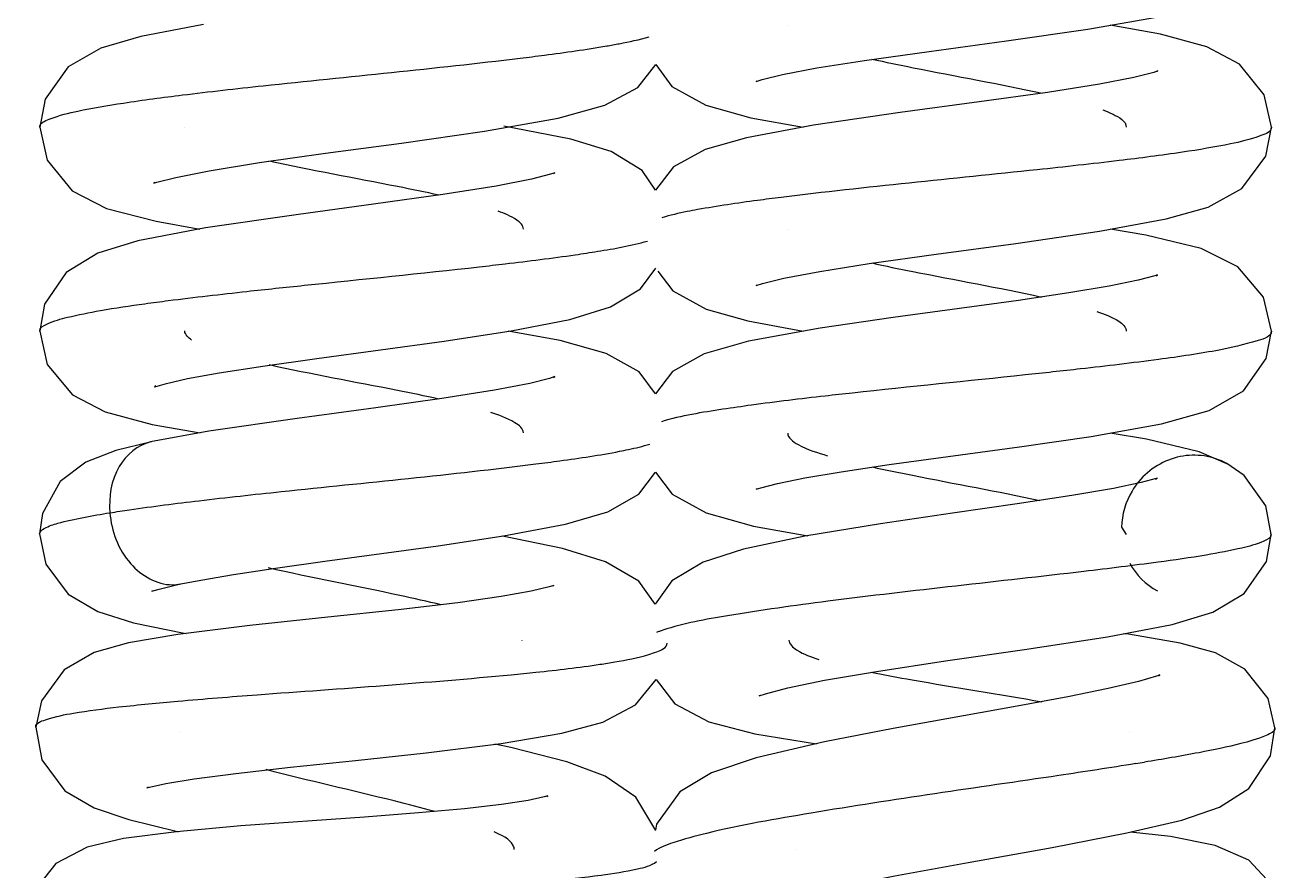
# Model space of a CAD drawing. Header units: millimetres. Extents: x 7426 to 8300, y 123 to 421.
# Drawn here: x 8195.553 to 8198.157, y 348.812 to 350.559 of the extents above; entities that cross this region are included whole.
import ezdxf

# ---------------------------------------------------------------- set-up
doc = ezdxf.new("R2010")
doc.units = ezdxf.units.MM
doc.layers.add('20_ALL_FEATURES', color=7, linetype='Continuous')

msp = doc.modelspace()

# ---------------------------------------------------------------- linework, layer by layer
at = {"layer": '20_ALL_FEATURES', "color": 7, "linetype": 'Continuous'}
for p, q in [((8197.7498, 350.5506), (8197.9032, 350.5779)), ((8197.1295, 350.5586), (8197.1295, 350.5585)), ((8197.9001, 350.5403), (8197.7959, 350.5588)), ((8197.1187, 350.457), (8197.1896, 350.4705)), ((8197.845, 350.4511), (8197.7739, 350.4372)), ((8196.5028, 350.3398), (8196.6553, 350.367)), ((8195.5834, 350.3481), (8195.5834, 350.3481)), ((8195.8834, 350.3481), (8195.8834, 350.3481)), ((8197.8293, 350.3481), (8197.8293, 350.348)), ((8198.1293, 350.3481), (8198.1293, 350.3481)), ((8195.8239, 350.1537), (8195.9147, 350.1377)), ((8196.5833, 350.1375), (8196.5833, 350.1376)), ((8197.1297, 350.1373), (8197.1297, 350.1372)), ((8197.8696, 350.1252), (8197.7965, 350.1373)), ((8197.1213, 350.0363), (8197.1956, 350.0503)), ((8197.7938, 350.0196), (8197.7106, 350.0056)), ((8197.7106, 350.0056), (8197.6063, 349.9903)), ((8195.5834, 349.927), (8195.5834, 349.9271)), ((8195.8833, 349.9271), (8195.8833, 349.9272)), ((8196.4193, 349.9063), (8196.5577, 349.9274)), ((8196.6589, 349.9073), (8196.5518, 349.9265)), ((8197.8293, 349.9269), (8197.8293, 349.9268)), ((8198.1292, 349.9269), (8198.1292, 349.9268)), ((8196.754, 349.8807), (8196.6589, 349.9073)), ((8195.8892, 349.8286), (8195.9543, 349.8405)), ((8198.0006, 349.7626), (8198.0716, 349.8031)), ((8197.9023, 349.7353), (8198.0006, 349.7626)), ((8195.8161, 349.734), (8195.915, 349.7166)), ((8197.7567, 349.7092), (8197.9023, 349.7353)), ((8195.9328, 349.7199), (8195.8125, 349.6978)), ((8196.5831, 349.7166), (8196.5831, 349.7167)), ((8197.1295, 349.7162), (8197.1295, 349.7161)), ((8197.8708, 349.7038), (8197.7962, 349.7162)), ((8195.8146, 349.6983), (8195.7408, 349.6803)), ((8197.24, 349.6363), (8197.3394, 349.6511)), ((8197.1646, 349.6236), (8197.24, 349.6363)), ((8197.8028, 349.6019), (8197.7164, 349.587)), ((8197.8193, 349.5219), (8197.829, 349.5065)), ((8196.4071, 349.4833), (8196.5418, 349.5035)), ((8196.6643, 349.4777), (8196.54, 349.5033)), ((8197.829, 349.5065), (8197.829, 349.5064)), ((8196.753, 349.4504), (8196.6643, 349.4777)), ((8195.9166, 349.4123), (8195.9841, 349.4239)), ((8195.8748, 349.4044), (8195.9166, 349.4123)), ((8195.8748, 349.4044), (8195.8754, 349.4045)), ((8196.5371, 349.3782), (8196.4477, 349.3656)), ((8196.0178, 349.3183), (8195.8688, 349.2998)), ((8197.7904, 349.2951), (8197.9242, 349.3208)), ((8196.5805, 349.2878), (8196.5805, 349.2879)), ((8197.1319, 349.2885), (8197.1319, 349.2885)), ((8197.1298, 349.1898), (8197.2052, 349.2053)), ((8197.7921, 349.1883), (8197.7082, 349.1713)), ((8195.5752, 349.1087), (8195.5752, 349.1087)), ((8196.9662, 349.1194), (8197.0615, 349.0945)), ((8197.3477, 349.1058), (8197.2057, 349.0781)), ((8198.1365, 349.1073), (8198.1366, 349.1073)), ((8195.8749, 349.0974), (8195.8749, 349.0974)), ((8197.0615, 349.0945), (8197.1887, 349.0741)), ((8197.2057, 349.0781), (8197.0644, 349.0452)), ((8197.8367, 349.0969), (8197.8367, 349.0969)), ((8196.5571, 349.0664), (8196.5238, 349.0733)), ((8195.9025, 349.0016), (8195.9889, 349.013)), ((8196.5378, 348.9487), (8196.4615, 348.9399)), ((8196.5643, 348.8554), (8196.5644, 348.8555)), ((8197.1467, 348.856), (8197.1467, 348.8559))]:
    msp.add_line(p, q, dxfattribs=at)
for points in [[(8195.9222, 350.5604), (8195.7925, 350.5358), (8195.7095, 350.5116), (8195.6424, 350.473), (8195.5944, 350.4063), (8195.5834, 350.3481)], [(8197.1896, 350.4705), (8197.288, 350.4861), (8197.4216, 350.5049), (8197.5816, 350.5265), (8197.7498, 350.5506)], [(8198.1293, 350.3481), (8198.1144, 350.4153), (8198.0632, 350.4787), (8197.9955, 350.5144), (8197.9001, 350.5403)], [(8196.6553, 350.367), (8196.7518, 350.3934), (8196.8197, 350.4303), (8196.8566, 350.4778)], [(8196.8566, 350.4778), (8196.8903, 350.4323), (8196.9602, 350.3937)], [(8197.0658, 350.4432), (8197.0642, 350.4424), (8197.0765, 350.4465), (8197.1187, 350.457)], [(8197.8918, 350.4629), (8197.8943, 350.4643), (8197.8859, 350.4615), (8197.845, 350.4511)], [(8197.7739, 350.4372), (8197.6661, 350.4201), (8197.5253, 350.4004), (8197.3621, 350.3784), (8197.1826, 350.3522)], [(8196.9602, 350.3937), (8197.0535, 350.3677), (8197.1617, 350.3483)], [(8195.5834, 350.3481), (8195.5987, 350.2799), (8195.6507, 350.2165), (8195.7214, 350.1804), (8195.8239, 350.1537)], [(8195.9338, 350.2581), (8196.0378, 350.2749), (8196.1744, 350.2942), (8196.3314, 350.3153), (8196.5028, 350.3398)], [(8196.7645, 350.2978), (8196.6811, 350.3235), (8196.5425, 350.3502)], [(8197.1826, 350.3522), (8197.0444, 350.3265), (8196.9588, 350.302), (8196.8935, 350.2661), (8196.8559, 350.2183)], [(8197.7738, 350.1331), (8197.9117, 350.1586), (8197.9988, 350.1831), (8198.068, 350.2213), (8198.1176, 350.2881), (8198.1293, 350.3481)], [(8196.8559, 350.2183), (8196.8284, 350.2587), (8196.7645, 350.2978)], [(8195.8217, 350.2338), (8195.819, 350.2323), (8195.8255, 350.2344), (8195.8647, 350.2445), (8195.9338, 350.2581)], [(8196.6457, 350.2525), (8196.6479, 350.2537), (8196.6395, 350.2509), (8196.5999, 350.2407), (8196.5268, 350.2264)], [(8196.5268, 350.2264), (8196.4165, 350.209), (8196.2781, 350.1896), (8196.1133, 350.1674), (8195.9259, 350.1399)], [(8195.9259, 350.1399), (8195.7866, 350.1132), (8195.7039, 350.088), (8195.6382, 350.0482), (8195.5933, 349.9825), (8195.5834, 349.9271)], [(8197.1956, 350.0503), (8197.2979, 350.0664), (8197.4365, 350.0857), (8197.6011, 350.1079), (8197.7738, 350.1331)], [(8198.1292, 349.9269), (8198.1131, 349.9967), (8198.06, 350.0598), (8197.984, 350.0972), (8197.8696, 350.1252)], [(8196.763, 349.9767), (8196.8255, 350.014), (8196.8566, 350.0568)], [(8196.8613, 350.0505), (8196.8918, 350.0099), (8196.9608, 349.9722)], [(8197.8911, 350.0413), (8197.8938, 350.0428), (8197.8885, 350.0411), (8197.8541, 350.0319), (8197.7938, 350.0196)], [(8197.0659, 350.0219), (8197.0645, 350.0212), (8197.0772, 350.0255), (8197.1213, 350.0363)], [(8197.6063, 349.9903), (8197.3472, 349.9551), (8197.1964, 349.9332)], [(8196.5577, 349.9274), (8196.6794, 349.9511), (8196.763, 349.9767)], [(8196.9608, 349.9722), (8197.047, 349.948), (8197.1614, 349.9268)], [(8195.5834, 349.927), (8195.5991, 349.8581), (8195.651, 349.7954)], [(8197.1964, 349.9332), (8197.0484, 349.9062), (8196.9567, 349.88)], [(8198.0716, 349.8031), (8198.1186, 349.8699), (8198.1292, 349.9268)], [(8195.9543, 349.8405), (8196.0449, 349.8547), (8196.1559, 349.8704), (8196.4193, 349.9063)], [(8196.8561, 349.7973), (8196.8224, 349.8427), (8196.754, 349.8807)], [(8196.9567, 349.88), (8196.8911, 349.8432), (8196.8561, 349.7973)], [(8196.6454, 349.8313), (8196.648, 349.8327), (8196.6374, 349.8291), (8196.5966, 349.8187), (8196.5233, 349.8046)], [(8195.8234, 349.8135), (8195.8204, 349.8118), (8195.8211, 349.8116), (8195.8455, 349.8187), (8195.8892, 349.8286)], [(8195.651, 349.7954), (8195.7189, 349.7602), (8195.8161, 349.734)], [(8196.5233, 349.8046), (8196.4146, 349.7875), (8196.2785, 349.7684), (8196.1154, 349.7464), (8195.9328, 349.7199)], [(8197.3394, 349.6511), (8197.6084, 349.6877), (8197.7567, 349.7092)], [(8198.0406, 349.6514), (8197.9798, 349.6773), (8197.8708, 349.7038)], [(8195.7408, 349.6803), (8195.679, 349.6563), (8195.6255, 349.6158), (8195.5891, 349.5502), (8195.5833, 349.5081)], [(8198.129, 349.5067), (8198.1176, 349.5655), (8198.0727, 349.6287), (8198.0368, 349.6535)], [(8196.5418, 349.5035), (8196.6704, 349.5278), (8196.7578, 349.5535), (8196.8218, 349.5899), (8196.8565, 349.6354)], [(8196.8565, 349.6354), (8196.8906, 349.5897), (8196.9607, 349.551)], [(8197.0663, 349.601), (8197.0644, 349.6001), (8197.0736, 349.6032), (8197.1085, 349.6122), (8197.1646, 349.6236)], [(8197.8899, 349.6209), (8197.8931, 349.6227), (8197.8908, 349.6223), (8197.86, 349.6138), (8197.8028, 349.6019)], [(8197.7164, 349.587), (8197.6039, 349.5698), (8197.4701, 349.5505), (8197.3214, 349.5286), (8197.1649, 349.5029)], [(8196.9607, 349.551), (8197.059, 349.5241), (8197.1714, 349.504)], [(8195.5833, 349.5081), (8195.5959, 349.4454), (8195.6425, 349.383), (8195.7036, 349.3472), (8195.7776, 349.3243), (8195.8818, 349.3028), (8195.8865, 349.302)], [(8197.1649, 349.5029), (8197.038, 349.4762), (8196.9547, 349.4497), (8196.8903, 349.4109), (8196.8554, 349.3625)], [(8197.9242, 349.3208), (8198.0079, 349.3458), (8198.073, 349.3847), (8198.1189, 349.4508), (8198.129, 349.5067)], [(8195.9841, 349.4239), (8196.0707, 349.4372), (8196.1729, 349.4515), (8196.4071, 349.4833)], [(8196.8554, 349.3625), (8196.822, 349.4098), (8196.753, 349.4504)], [(8195.8165, 349.3897), (8195.8155, 349.3892), (8195.8301, 349.3938), (8195.8635, 349.402), (8195.8754, 349.4045)], [(8196.6441, 349.4003), (8196.6462, 349.4013), (8196.6366, 349.3982), (8196.5993, 349.3893), (8196.5371, 349.3782)], [(8196.4477, 349.3656), (8196.3245, 349.351), (8196.1789, 349.3355), (8196.0178, 349.3183)], [(8195.8688, 349.2998), (8195.767, 349.2824), (8195.6961, 349.2625), (8195.6339, 349.2269), (8195.5869, 349.1629), (8195.5752, 349.1087)], [(8197.2052, 349.2053), (8197.3131, 349.2237), (8197.4558, 349.2453), (8197.6188, 349.2688), (8197.7904, 349.2951)], [(8198.1365, 349.1073), (8198.1224, 349.1674), (8198.0746, 349.2284), (8198.0137, 349.262), (8197.9406, 349.2822), (8197.8339, 349.3003), (8197.824, 349.3016)], [(8196.5373, 349.075), (8196.6626, 349.096), (8196.7476, 349.119), (8196.8146, 349.1544), (8196.8573, 349.2071)], [(8196.8573, 349.2071), (8196.8961, 349.1567), (8196.9662, 349.1194)], [(8197.8957, 349.2148), (8197.8984, 349.2163), (8197.8918, 349.214), (8197.8548, 349.2031), (8197.7921, 349.1883)], [(8197.0723, 349.1739), (8197.0706, 349.173), (8197.0836, 349.1776), (8197.1298, 349.1898)], [(8197.7082, 349.1713), (8197.604, 349.1519), (8197.3477, 349.1058)], [(8195.5752, 349.1087), (8195.5876, 349.0409), (8195.6356, 348.9769), (8195.6958, 348.9415), (8195.7676, 348.9174), (8195.8685, 348.8932), (8195.8703, 348.8928)], [(8197.8303, 348.8898), (8197.944, 348.9164), (8198.0219, 348.943), (8198.0829, 348.9818), (8198.1277, 349.0493), (8198.1366, 349.1073)], [(8195.9889, 349.013), (8196.1015, 349.0257), (8196.2359, 349.0398), (8196.382, 349.0556), (8196.5373, 349.075)], [(8196.752, 349.0072), (8196.6731, 349.0367), (8196.5571, 349.0664)], [(8197.0644, 349.0452), (8196.972, 349.0142), (8196.9064, 348.9747), (8196.8584, 348.9082), (8196.8564, 348.8959)], [(8195.8078, 348.9843), (8195.805, 348.9829), (8195.8105, 348.9845), (8195.8438, 348.9919), (8195.9025, 349.0016)], [(8196.8571, 348.8946), (8196.8155, 348.9635), (8196.752, 349.0072)], [(8196.6314, 348.9654), (8196.6334, 348.9663), (8196.626, 348.9642), (8196.5932, 348.9571), (8196.5378, 348.9487)], [(8196.4615, 348.9399), (8196.3666, 348.9313), (8196.2547, 348.9227), (8195.9992, 348.9043)], [(8195.9992, 348.9043), (8195.8663, 348.8925), (8195.7567, 348.8781), (8195.6816, 348.8602), (8195.6166, 348.8264), (8195.567, 348.7638), (8195.5534, 348.71)], [(8197.2351, 348.7777), (8197.3509, 348.8011), (8197.5026, 348.829), (8197.6761, 348.8601), (8197.8303, 348.8898)], [(8198.1569, 348.7084), (8198.1375, 348.7742), (8198.0825, 348.8334), (8198.0132, 348.864), (8197.9205, 348.8823), (8197.8378, 348.8915)]]:
    msp.add_lwpolyline(points, dxfattribs=at)
for centre, radius, start, end in [((8197.9733, 349.5175), 0.1539, 140.0346, 149.1797), ((8195.8574, 349.4918), 0.0891, 270.033, 281.2416), ((8196.5918, 356.8253), 7.8929, 279.16258, 279.29536)]:
    msp.add_arc(centre, radius, start, end, dxfattribs=at)
for points, knots in [([(8196.7553, 350.516), (8196.764, 350.5175), (8196.7935, 350.5229), (8196.8228, 350.529), (8196.8431, 350.5351)], [0, 0, 0, 0, 0.295435, 1, 1, 1, 1]), ([(8196.5762, 350.4908), (8196.5931, 350.4928), (8196.6529, 350.5003), (8196.7126, 350.5086), (8196.7553, 350.516)], [0, 0, 0, 0, 0.281599, 1, 1, 1, 1]), ([(8195.8785, 350.4147), (8195.934, 350.4215), (8196.1664, 350.4478), (8196.3995, 350.4692), (8196.5762, 350.4908)], [0, 0, 0, 0, 0.238838, 1, 1, 1, 1]), ([(8197.3032, 350.4889), (8197.3315, 350.4826), (8197.4488, 350.4585), (8197.5667, 350.4379), (8197.6552, 350.4182)], [0, 0, 0, 0, 0.24274, 1, 1, 1, 1]), ([(8195.5834, 350.3481), (8195.5834, 350.3567), (8195.6182, 350.3716), (8195.6708, 350.3841), (8195.7665, 350.4004), (8195.8377, 350.4096), (8195.8785, 350.4147)], [0, 0, 0, 0, 0.084379, 0.285479, 0.59755, 1, 1, 1, 1]), ([(8197.781, 350.3838), (8197.7881, 350.3811), (8197.8054, 350.3738), (8197.8292, 350.3609), (8197.8293, 350.3481)], [0, 0, 0, 0, 0.37193, 1, 1, 1, 1]), ([(8198.1293, 350.3481), (8198.1293, 350.3388), (8198.0913, 350.324), (8198.036, 350.3109), (8197.9339, 350.294), (8197.8581, 350.2844), (8197.8145, 350.2791)], [0, 0, 0, 0, 0.084885, 0.285349, 0.595293, 1, 1, 1, 1]), ([(8196.4087, 350.2076), (8196.3803, 350.2139), (8196.2632, 350.2379), (8196.1454, 350.2586), (8196.0571, 350.2782)], [0, 0, 0, 0, 0.243288, 1, 1, 1, 1]), ([(8197.8145, 350.2791), (8197.7582, 350.2724), (8197.5253, 350.2467), (8197.292, 350.225), (8197.1158, 350.203)], [0, 0, 0, 0, 0.242128, 1, 1, 1, 1]), ([(8197.1158, 350.203), (8197.0995, 350.201), (8197.0419, 350.1936), (8196.9843, 350.1853), (8196.9433, 350.1778)], [0, 0, 0, 0, 0.282824, 1, 1, 1, 1]), ([(8196.5833, 350.1376), (8196.5832, 350.1453), (8196.5637, 350.1627), (8196.5443, 350.1697), (8196.5308, 350.1747)], [0, 0, 0, 0, 0.346497, 1, 1, 1, 1]), ([(8196.9433, 350.1778), (8196.936, 350.1765), (8196.9113, 350.1718), (8196.8866, 350.1663), (8196.8696, 350.1611)], [0, 0, 0, 0, 0.294003, 1, 1, 1, 1]), ([(8196.6903, 350.0845), (8196.7058, 350.0868), (8196.7558, 350.0945), (8196.8058, 350.1033), (8196.8394, 350.1129)], [0, 0, 0, 0, 0.309616, 1, 1, 1, 1]), ([(8196.492, 350.0597), (8196.5099, 350.0617), (8196.5761, 350.0693), (8196.6422, 350.0775), (8196.6903, 350.0845)], [0, 0, 0, 0, 0.270533, 1, 1, 1, 1]), ([(8197.3032, 350.0676), (8197.3313, 350.0614), (8197.4481, 350.0374), (8197.5656, 350.0168), (8197.654, 349.9972)], [0, 0, 0, 0, 0.241526, 1, 1, 1, 1]), ([(8196.0118, 350.0089), (8196.0512, 350.0132), (8196.2113, 350.0301), (8196.3714, 350.0462), (8196.492, 350.0597)], [0, 0, 0, 0, 0.246285, 1, 1, 1, 1]), ([(8195.8008, 349.9834), (8195.8169, 349.9857), (8195.8871, 349.9949), (8195.9575, 350.0029), (8196.0118, 350.0089)], [0, 0, 0, 0, 0.22966, 1, 1, 1, 1]), ([(8195.5834, 349.9271), (8195.5834, 349.9339), (8195.6076, 349.9469), (8195.6472, 349.9574), (8195.7172, 349.9715), (8195.7701, 349.9792), (8195.8008, 349.9834)], [0, 0, 0, 0, 0.089263, 0.286397, 0.592741, 1, 1, 1, 1]), ([(8197.7682, 349.9671), (8197.7839, 349.9618), (8197.8062, 349.9547), (8197.8293, 349.9354), (8197.8293, 349.9269)], [0, 0, 0, 0, 0.662539, 1, 1, 1, 1]), ([(8198.1292, 349.9268), (8198.1291, 349.9156), (8198.0793, 349.9001), (8198.0111, 349.8844), (8197.8826, 349.8658), (8197.7886, 349.8547), (8197.7349, 349.8487)], [0, 0, 0, 0, 0.083087, 0.286635, 0.599957, 1, 1, 1, 1]), ([(8196.4083, 349.7865), (8196.3798, 349.7928), (8196.263, 349.8165), (8196.1456, 349.8375), (8196.0576, 349.8569)], [0, 0, 0, 0, 0.244389, 1, 1, 1, 1]), ([(8197.7349, 349.8487), (8197.6966, 349.8444), (8197.5394, 349.8274), (8197.3821, 349.8119), (8197.2632, 349.7989)], [0, 0, 0, 0, 0.243506, 1, 1, 1, 1]), ([(8197.2632, 349.7989), (8197.2445, 349.7968), (8197.1749, 349.7891), (8197.1054, 349.7808), (8197.0547, 349.7738)], [0, 0, 0, 0, 0.269131, 1, 1, 1, 1]), ([(8196.5831, 349.7167), (8196.5831, 349.7258), (8196.5565, 349.7454), (8196.5329, 349.7529), (8196.5157, 349.7585)], [0, 0, 0, 0, 0.332828, 1, 1, 1, 1]), ([(8197.0547, 349.7738), (8197.0349, 349.7711), (8196.9725, 349.7619), (8196.9098, 349.7522), (8196.8685, 349.7396)], [0, 0, 0, 0, 0.315689, 1, 1, 1, 1]), ([(8197.1295, 349.7161), (8197.1295, 349.7055), (8197.1632, 349.6836), (8197.1911, 349.6755), (8197.212, 349.6693)], [0, 0, 0, 0, 0.326657, 1, 1, 1, 1]), ([(8195.8126, 349.6978), (8195.7858, 349.6916), (8195.7346, 349.6472), (8195.7259, 349.5838), (8195.7286, 349.5514)], [0, 0, 0, 0, 0.457694, 1, 1, 1, 1]), ([(8196.609, 349.6523), (8196.6255, 349.6544), (8196.6833, 349.6619), (8196.741, 349.6705), (8196.7818, 349.6784)], [0, 0, 0, 0, 0.286557, 1, 1, 1, 1]), ([(8196.7818, 349.6784), (8196.788, 349.6796), (8196.809, 349.6839), (8196.83, 349.6888), (8196.8445, 349.6933)], [0, 0, 0, 0, 0.291036, 1, 1, 1, 1]), ([(8195.913, 349.5764), (8195.9695, 349.5831), (8196.2015, 349.6084), (8196.4339, 349.6302), (8196.609, 349.6523)], [0, 0, 0, 0, 0.243904, 1, 1, 1, 1]), ([(8198.0368, 349.6535), (8198.0084, 349.669), (8197.9372, 349.6795), (8197.8767, 349.6417), (8197.8554, 349.6163)], [0, 0, 0, 0, 0.494166, 1, 1, 1, 1]), ([(8197.304, 349.6462), (8197.3317, 349.6401), (8197.4471, 349.6164), (8197.5632, 349.5959), (8197.6505, 349.5767)], [0, 0, 0, 0, 0.240935, 1, 1, 1, 1]), ([(8195.7286, 349.5514), (8195.7421, 349.5536), (8195.8035, 349.5631), (8195.865, 349.5707), (8195.913, 349.5764)], [0, 0, 0, 0, 0.221705, 1, 1, 1, 1]), ([(8195.5833, 349.5081), (8195.5833, 349.513), (8195.5983, 349.5233), (8195.6446, 349.537), (8195.6924, 349.5457), (8195.7286, 349.5514)], [0, 0, 0, 0, 0.093593, 0.28896, 1, 1, 1, 1]), ([(8195.7286, 349.5514), (8195.7317, 349.5137), (8195.7566, 349.4433), (8195.8253, 349.4027), (8195.8574, 349.4027)], [0, 0, 0, 0, 0.541009, 1, 1, 1, 1]), ([(8198.129, 349.5067), (8198.129, 349.4998), (8198.1029, 349.487), (8198.0612, 349.4764), (8197.9855, 349.4619), (8197.9282, 349.4538), (8197.8951, 349.4494)], [0, 0, 0, 0, 0.0846, 0.279279, 0.58904, 1, 1, 1, 1]), ([(8197.8951, 349.4494), (8197.844, 349.4425), (8197.6165, 349.4146), (8197.3885, 349.3912), (8197.2123, 349.3687)], [0, 0, 0, 0, 0.2249, 1, 1, 1, 1]), ([(8196.4134, 349.3611), (8196.3849, 349.368), (8196.2658, 349.3947), (8196.1457, 349.4169), (8196.0553, 349.4377)], [0, 0, 0, 0, 0.240223, 1, 1, 1, 1]), ([(8197.2123, 349.3687), (8197.1432, 349.3598), (8197.0292, 349.3434), (8196.9149, 349.3233), (8196.8716, 349.3089)], [0, 0, 0, 0, 0.604241, 1, 1, 1, 1]), ([(8196.8716, 349.3089), (8196.8692, 349.3081), (8196.8646, 349.3065), (8196.8601, 349.3048), (8196.858, 349.3039)], [0, 0, 0, 0, 0.523485, 1, 1, 1, 1]), ([(8197.1319, 349.2885), (8197.1321, 349.2799), (8197.1554, 349.2606), (8197.178, 349.2537), (8197.1938, 349.2486)], [0, 0, 0, 0, 0.33983, 1, 1, 1, 1]), ([(8196.8423, 349.2585), (8196.8478, 349.2602), (8196.8608, 349.2648), (8196.8802, 349.2723), (8196.8805, 349.2817)], [0, 0, 0, 0, 0.381054, 1, 1, 1, 1]), ([(8196.558, 349.2168), (8196.5751, 349.2185), (8196.6364, 349.2246), (8196.6976, 349.2317), (8196.7415, 349.2383)], [0, 0, 0, 0, 0.278137, 1, 1, 1, 1]), ([(8196.7415, 349.2383), (8196.7518, 349.2398), (8196.7857, 349.2452), (8196.8194, 349.2517), (8196.8423, 349.2585)], [0, 0, 0, 0, 0.303687, 1, 1, 1, 1]), ([(8195.8692, 349.1622), (8195.9237, 349.167), (8196.1533, 349.185), (8196.3832, 349.2), (8196.558, 349.2168)], [0, 0, 0, 0, 0.237541, 1, 1, 1, 1]), ([(8197.3021, 349.2219), (8197.3301, 349.2162), (8197.4475, 349.1948), (8197.5656, 349.1773), (8197.6548, 349.1608)], [0, 0, 0, 0, 0.239716, 1, 1, 1, 1]), ([(8195.5752, 349.1087), (8195.5755, 349.1171), (8195.6106, 349.1294), (8195.6621, 349.1398), (8195.7576, 349.152), (8195.8284, 349.1586), (8195.8692, 349.1622)], [0, 0, 0, 0, 0.082744, 0.281384, 0.593844, 1, 1, 1, 1]), ([(8198.1366, 349.1073), (8198.1368, 349.0993), (8198.1053, 349.0851), (8198.0578, 349.0716), (8197.97, 349.0532), (8197.9044, 349.0422), (8197.8667, 349.036)], [0, 0, 0, 0, 0.084321, 0.281568, 0.593724, 1, 1, 1, 1]), ([(8197.8487, 349.0331), (8197.7958, 349.0245), (8197.5722, 348.9904), (8197.3481, 348.9594), (8197.1779, 348.9308)], [0, 0, 0, 0, 0.236695, 1, 1, 1, 1]), ([(8196.3998, 348.9339), (8196.372, 348.9417), (8196.2561, 348.9717), (8196.1392, 348.9977), (8196.0514, 349.0207)], [0, 0, 0, 0, 0.241471, 1, 1, 1, 1]), ([(8197.1779, 348.9308), (8197.1055, 348.9187), (8197.0088, 348.9023), (8196.902, 348.8735), (8196.8652, 348.8603), (8196.8542, 348.8516)], [0, 0, 0, 0, 0.658617, 0.874054, 1, 1, 1, 1]), ([(8196.5644, 348.8555), (8196.5645, 348.8585), (8196.5576, 348.8773), (8196.5374, 348.8851), (8196.523, 348.8919)], [0, 0, 0, 0, 0.156671, 1, 1, 1, 1]), ([(8196.5014, 348.7826), (8196.5462, 348.7852), (8196.6269, 348.7905), (8196.7336, 348.8002), (8196.8072, 348.8125), (8196.8474, 348.822), (8196.8585, 348.8307)], [0, 0, 0, 0, 0.371744, 0.671848, 0.883226, 1, 1, 1, 1])]:
    msp.add_open_spline(points, degree=3, knots=knots, dxfattribs=at)
for points in [[(8195.8972, 349.9083), (8195.8908, 349.9128), (8195.8834, 349.9194), (8195.8833, 349.9271)], [(8197.8412, 349.5963), (8197.8279, 349.5741), (8197.8201, 349.5477), (8197.8193, 349.5219)], [(8197.8365, 349.4474), (8197.8492, 349.4236), (8197.8698, 349.4027), (8197.8935, 349.3899)]]:
    msp.add_open_spline(points, degree=3, dxfattribs=at)

doc.saveas('drawing.dxf')
